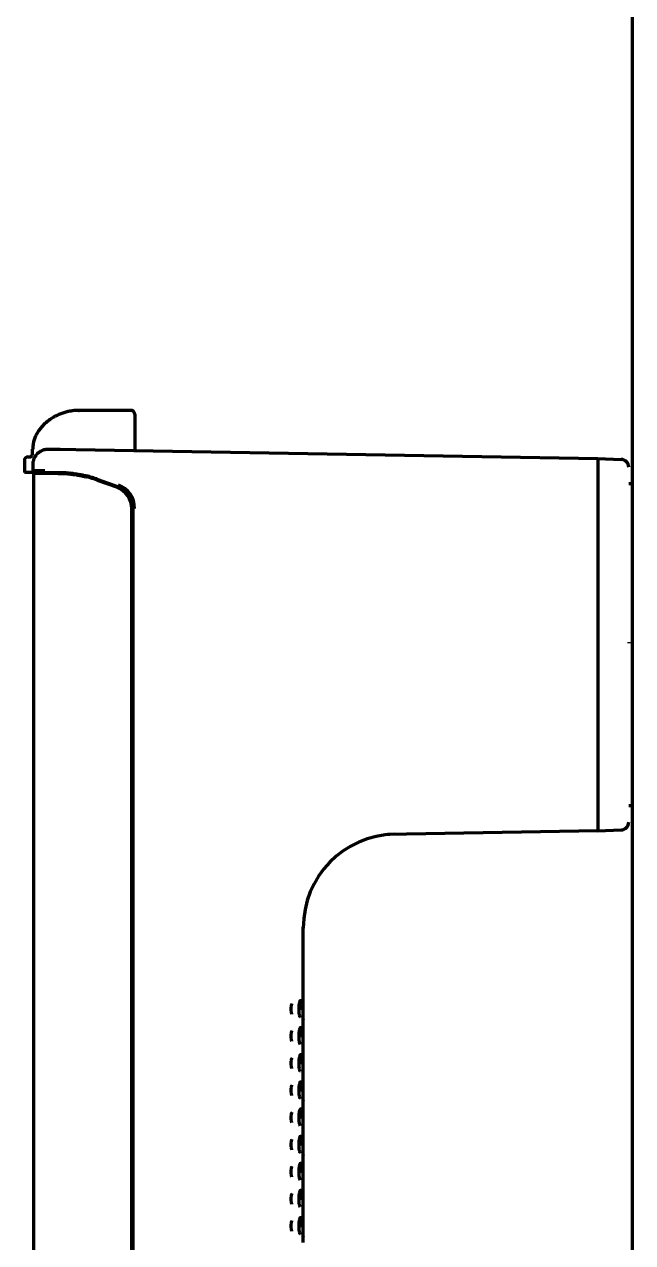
# Model space of a CAD drawing. Header units: inches. Extents: x 904 to 7172, y 213 to 5528.
# Drawn here: x 903.8 to 982.3, y 2811.6 to 2968.7 of the extents above; entities that cross this region are included whole.
import ezdxf

# ---------------------------------------------------------------- set-up
doc = ezdxf.new("R2010")
doc.units = ezdxf.units.IN

msp = doc.modelspace()

# ---------------------------------------------------------------- linework, layer by layer
at = {"linetype": 'Continuous', "lineweight": 70}
for p, q in [((982.26, 2052.72), (982.26, 3700.72)), ((910.76, 2918.95), (910.84, 2918.95)), ((916.53, 2918.95), (910.84, 2918.95)), ((917.51, 2918.95), (916.53, 2918.95)), ((918.01, 2918.45), (918.01, 2913.76)), ((904.76, 2913.95), (904.76, 2913.2)), ((906.92, 2913.96), (908.4, 2913.93)), ((908.4, 2913.93), (910.42, 2913.9)), ((910.42, 2913.9), (977.76, 2912.72)), ((903.76, 2912.45), (903.76, 2910.95)), ((904.27, 2912.95), (904.52, 2912.95)), ((977.76, 2912.72), (980.79, 2912.62)), ((903.76, 2910.95), (903.77, 2910.95)), ((904.27, 2910.95), (903.77, 2910.95)), ((904.53, 2910.95), (904.27, 2910.95)), ((904.78, 2910.95), (904.53, 2910.95)), ((904.78, 2910.95), (904.84, 2910.95)), ((905.13, 2910.95), (904.84, 2910.95)), ((904.88, 2911.2), (904.88, 2911.96)), ((904.88, 2911.2), (906.42, 2911.2)), ((906.54, 2910.82), (904.94, 2910.82)), ((904.94, 2910.82), (904.94, 2790.72)), ((905.13, 2910.95), (906.66, 2910.95)), ((908.11, 2910.82), (906.54, 2910.82)), ((906.66, 2910.95), (908.11, 2910.95)), ((908.11, 2910.82), (908.82, 2910.82)), ((915.69, 2909.02), (913.2, 2909.92)), ((913.24, 2910.04), (915.79, 2909.12)), ((915.77, 2909.02), (913.28, 2909.92)), ((982.26, 2909.46), (981.76, 2909.46)), ((917.63, 2731.68), (917.63, 2906.24)), ((917.71, 2731.68), (917.71, 2906.24)), ((917.76, 2906.3), (917.76, 2731.62)), ((977.76, 2889.06), (977.76, 2888.9)), ((981.76, 2889.06), (981.76, 2888.9)), ((981.76, 2867.98), (982.26, 2867.98)), ((977.76, 2864.72), (950.63, 2864.25)), ((977.76, 2864.72), (980.79, 2864.83)), ((939.76, 2843.09), (939.76, 2852.27)), ((939.76, 2843.05), (939.76, 2843.09)), ((939.76, 2843.04), (939.76, 2843.05)), ((939.76, 2839.59), (939.76, 2840.36)), ((939.76, 2839.55), (939.76, 2839.59)), ((939.76, 2839.54), (939.76, 2839.55)), ((939.76, 2836.09), (939.76, 2836.86)), ((939.76, 2836.05), (939.76, 2836.09)), ((939.76, 2836.04), (939.76, 2836.05)), ((939.76, 2832.59), (939.76, 2833.36)), ((939.76, 2832.55), (939.76, 2832.59)), ((939.76, 2832.54), (939.76, 2832.55)), ((939.76, 2829.09), (939.76, 2829.86)), ((939.76, 2829.05), (939.76, 2829.09)), ((939.76, 2829.04), (939.76, 2829.05)), ((939.76, 2825.59), (939.76, 2826.36)), ((939.76, 2825.55), (939.76, 2825.59)), ((939.76, 2825.54), (939.76, 2825.55)), ((939.76, 2822.09), (939.76, 2822.86)), ((939.76, 2822.05), (939.76, 2822.09)), ((939.76, 2822.04), (939.76, 2822.05)), ((939.76, 2818.59), (939.76, 2819.36)), ((939.76, 2818.54), (939.76, 2818.55)), ((939.76, 2815.09), (939.76, 2815.86)), ((939.76, 2815.05), (939.76, 2815.09)), ((939.76, 2815.04), (939.76, 2815.05)), ((939.76, 2811.59), (939.76, 2812.36))]:
    msp.add_line(p, q, dxfattribs=at)
for centre, radius, start, end in [((917.51, 2918.45), 0.5, 0, 90), ((904.26, 2912.45), 0.5, 90, 180), ((904.51, 2913.2), 0.25, 270, 0), ((980.76, 2911.62), 1, 0, 88), ((914.76, 2906.3), 3, 0, 70), ((914.74, 2906.3), 3.25, 0, 70), ((980.76, 2865.83), 1, 272, 0), ((951.76, 2852.27), 12, 91, 180.4798)]:
    msp.add_arc(centre, radius, start, end, dxfattribs=at)
for centre, major_axis, ratio, start_param, end_param in [((908.11, 2895.95), (-14.36, 4.34), 1, 4.656549, 4.761256), ((908.11, 2895.86), (0, 14.97), 0.996917, 5.935149, 6.033925), ((908.19, 2895.86), (0, 14.97), 0.996917, 5.935149, 6.033925), ((914.68, 2906.24), (0, 2.96), 0.996917, 4.712389, 5.935111), ((914.76, 2906.24), (0, 2.96), 0.996917, 4.712389, 5.935111)]:
    msp.add_ellipse(centre, major_axis=major_axis, ratio=ratio, start_param=start_param, end_param=end_param, dxfattribs=at)
for points, knots in [([(910.84, 2918.95), (910.83, 2918.95), (910.82, 2918.95), (910.8, 2918.95), (910.77, 2918.95), (910.69, 2918.94), (910.53, 2918.94), (910.3, 2918.93), (910.13, 2918.91), (909.99, 2918.89), (909.95, 2918.88), (909.86, 2918.87), (909.81, 2918.86), (909.59, 2918.83), (909.41, 2918.79), (909.07, 2918.71), (908.73, 2918.61), (908.39, 2918.48), (908.06, 2918.34), (907.9, 2918.26), (907.7, 2918.16), (907.66, 2918.14), (907.58, 2918.09), (907.47, 2918.03), (907.35, 2917.96), (907.12, 2917.81), (906.98, 2917.71), (906.8, 2917.57), (906.76, 2917.54), (906.69, 2917.49), (906.66, 2917.46), (906.55, 2917.37), (906.49, 2917.31), (906.29, 2917.13), (906.16, 2917), (905.92, 2916.74), (905.81, 2916.6), (905.68, 2916.41), (905.65, 2916.38), (905.6, 2916.3), (905.58, 2916.27), (905.5, 2916.15), (905.46, 2916.08), (905.32, 2915.84), (905.24, 2915.68), (905.1, 2915.36), (905.04, 2915.19), (904.97, 2914.93), (904.95, 2914.84), (904.92, 2914.71), (904.91, 2914.67), (904.89, 2914.58), (904.89, 2914.53), (904.86, 2914.31), (904.84, 2914.13), (904.84, 2913.95)], [0, 0, 0, 0, 0.003906, 0.003906, 0.007812, 0.015625, 0.03125, 0.0625, 0.09375, 0.09375, 0.109375, 0.109375, 0.125, 0.125, 0.1875, 0.1875, 0.25, 0.3125, 0.3125, 0.375, 0.375, 0.390625, 0.390625, 0.40625, 0.4375, 0.4375, 0.5, 0.5, 0.515625, 0.515625, 0.53125, 0.53125, 0.5625, 0.5625, 0.625, 0.625, 0.6875, 0.6875, 0.703125, 0.703125, 0.71875, 0.71875, 0.75, 0.75, 0.8125, 0.8125, 0.875, 0.875, 0.90625, 0.90625, 0.921875, 0.921875, 0.9375, 0.9375, 1, 1, 1, 1]), ([(904.88, 2911.96), (904.88, 2912.09), (904.89, 2912.22), (904.93, 2912.42), (904.95, 2912.48), (904.97, 2912.56), (904.98, 2912.58), (904.99, 2912.61), (904.99, 2912.62), (905.01, 2912.67), (905.02, 2912.7), (905.09, 2912.85), (905.15, 2912.97), (905.24, 2913.11), (905.26, 2913.13), (905.3, 2913.19), (905.32, 2913.21), (905.39, 2913.29), (905.43, 2913.34), (905.57, 2913.48), (905.68, 2913.56), (905.82, 2913.65), (905.84, 2913.67), (905.9, 2913.7), (905.93, 2913.72), (906.02, 2913.76), (906.14, 2913.82), (906.26, 2913.86), (906.36, 2913.89), (906.39, 2913.9), (906.45, 2913.91), (906.49, 2913.92), (906.65, 2913.95), (906.78, 2913.96), (906.92, 2913.96)], [0, 0, 0, 0, 0.125, 0.125, 0.1875, 0.1875, 0.203125, 0.203125, 0.21875, 0.21875, 0.25, 0.25, 0.375, 0.375, 0.40625, 0.40625, 0.4375, 0.4375, 0.5, 0.5, 0.625, 0.625, 0.65625, 0.65625, 0.6875, 0.6875, 0.75, 0.8125, 0.8125, 0.84375, 0.84375, 0.875, 0.875, 1, 1, 1, 1]), ([(905.13, 2910.95), (905.11, 2910.95), (905.1, 2910.95), (905.07, 2910.95), (905.07, 2910.95), (905.05, 2910.96), (905.04, 2910.96), (905.02, 2910.97), (905.01, 2910.98), (904.98, 2911), (904.97, 2911.01), (904.94, 2911.03), (904.93, 2911.04), (904.92, 2911.06), (904.91, 2911.07), (904.91, 2911.09), (904.9, 2911.1), (904.89, 2911.12), (904.89, 2911.13), (904.89, 2911.14), (904.88, 2911.16), (904.88, 2911.18), (904.88, 2911.2)], [0, 0, 0, 0, 0.125, 0.125, 0.1875, 0.1875, 0.25, 0.25, 0.375, 0.375, 0.5, 0.5, 0.625, 0.625, 0.6875, 0.6875, 0.75, 0.8125, 0.8125, 0.875, 0.875, 1, 1, 1, 1]), ([(908.11, 2910.95), (908.23, 2910.95), (908.36, 2910.95), (908.62, 2910.94), (908.75, 2910.93), (909.03, 2910.92), (909.17, 2910.91), (909.39, 2910.89), (909.47, 2910.89), (909.58, 2910.87), (909.62, 2910.87), (909.7, 2910.86), (909.74, 2910.86), (909.93, 2910.84), (910.09, 2910.82), (910.33, 2910.78), (910.41, 2910.77), (910.54, 2910.75), (910.58, 2910.74), (910.66, 2910.73), (910.7, 2910.72), (910.91, 2910.69), (911.24, 2910.62), (911.58, 2910.54), (911.74, 2910.5)], [0, 0, 0, 0, 0.125, 0.125, 0.25, 0.25, 0.375, 0.375, 0.4375, 0.4375, 0.46875, 0.46875, 0.5, 0.5, 0.625, 0.625, 0.6875, 0.6875, 0.71875, 0.71875, 0.75, 0.75, 0.875, 1, 1, 1, 1]), ([(908.11, 2910.82), (908.24, 2910.82), (908.37, 2910.82), (908.63, 2910.81), (908.77, 2910.81), (909.06, 2910.79), (909.2, 2910.78), (909.43, 2910.76), (909.51, 2910.76), (909.62, 2910.75), (909.66, 2910.74), (909.74, 2910.73), (909.78, 2910.73), (909.98, 2910.71), (910.14, 2910.68), (910.46, 2910.64), (910.62, 2910.61), (910.95, 2910.55), (911.12, 2910.52), (911.33, 2910.47), (911.37, 2910.46), (911.46, 2910.44), (911.5, 2910.43), (911.63, 2910.4), (911.71, 2910.38), (911.79, 2910.36)], [0, 0, 0, 0, 0.125, 0.125, 0.25, 0.25, 0.375, 0.375, 0.4375, 0.4375, 0.46875, 0.46875, 0.5, 0.5, 0.625, 0.625, 0.75, 0.75, 0.875, 0.875, 0.90625, 0.90625, 0.9375, 0.9375, 1, 1, 1, 1]), ([(908.82, 2910.82), (908.92, 2910.82), (909.03, 2910.82), (909.15, 2910.82), (909.15, 2910.82), (909.16, 2910.82)], [0, 0, 0, 0, 0.95568, 0.95568, 1, 1, 1, 1]), ([(977.76, 2888.9), (977.76, 2885.63), (977.76, 2879.21), (977.76, 2871.22), (977.76, 2865.95), (977.76, 2864.72), (977.76, 2864.72)], [0, 0, 0, 0, 0.250016, 0.500032, 0.750048, 1, 1, 1, 1]), ([(939.76, 2840.39), (939.76, 2840.39), (939.76, 2840.39), (939.76, 2840.43), (939.75, 2840.59), (939.73, 2840.92), (939.72, 2841.37), (939.72, 2841.89), (939.73, 2842.38), (939.74, 2842.76), (939.75, 2842.97), (939.76, 2843.03), (939.76, 2843.04), (939.76, 2843.04)], [0, 0, 0, 0, 0.010183, 0.070351, 0.180646, 0.300593, 0.425928, 0.557826, 0.693584, 0.815302, 0.931069, 0.992468, 1, 1, 1, 1]), ([(938.19, 2841.72), (938.19, 2841.75), (938.19, 2841.79), (938.19, 2841.85), (938.19, 2841.88), (938.2, 2841.97), (938.2, 2842.04), (938.22, 2842.12), (938.22, 2842.15), (938.23, 2842.21), (938.25, 2842.27), (938.26, 2842.32), (938.27, 2842.36), (938.27, 2842.37), (938.28, 2842.38)], [0, 0, 0, 0, 0.133672, 0.133672, 0.267344, 0.267344, 0.534688, 0.534688, 0.66836, 0.66836, 0.802032, 0.935704, 0.935704, 1, 1, 1, 1]), ([(938.27, 2841.07), (938.26, 2841.11), (938.26, 2841.14), (938.24, 2841.19), (938.24, 2841.21), (938.23, 2841.23), (938.23, 2841.25), (938.22, 2841.29), (938.22, 2841.32), (938.2, 2841.41), (938.2, 2841.47), (938.19, 2841.56), (938.19, 2841.59), (938.19, 2841.66), (938.19, 2841.69), (938.19, 2841.72)], [0, 0, 0, 0, 0.182784, 0.182784, 0.250885, 0.250885, 0.318987, 0.318987, 0.455189, 0.455189, 0.727595, 0.727595, 0.863797, 0.863797, 1, 1, 1, 1]), ([(939.22, 2841.57), (939.22, 2841.64), (939.21, 2841.86), (939.23, 2842.2), (939.28, 2842.51), (939.32, 2842.69), (939.34, 2842.75), (939.34, 2842.75), (939.33, 2842.73), (939.32, 2842.72)], [0, 0, 0, 0, 0.117752, 0.375388, 0.590198, 0.753569, 0.858601, 0.934883, 1, 1, 1, 1]), ([(939.34, 2840.69), (939.34, 2840.69), (939.34, 2840.69), (939.32, 2840.73), (939.3, 2840.84), (939.26, 2841.05), (939.23, 2841.31), (939.22, 2841.5), (939.22, 2841.57)], [0, 0, 0, 0, 0.016778, 0.130118, 0.295745, 0.532032, 0.825813, 1, 1, 1, 1]), ([(939.34, 2842.75), (939.34, 2842.75), (939.34, 2842.75), (939.35, 2842.78), (939.37, 2842.8), (939.39, 2842.83), (939.39, 2842.83), (939.4, 2842.84), (939.41, 2842.84), (939.42, 2842.84), (939.42, 2842.84), (939.43, 2842.84), (939.43, 2842.84), (939.44, 2842.83), (939.45, 2842.82), (939.46, 2842.8), (939.47, 2842.78), (939.47, 2842.78), (939.48, 2842.77), (939.48, 2842.76), (939.49, 2842.72), (939.5, 2842.69), (939.51, 2842.63), (939.51, 2842.62), (939.52, 2842.6), (939.52, 2842.59), (939.52, 2842.55), (939.53, 2842.53), (939.54, 2842.45), (939.54, 2842.39), (939.55, 2842.31), (939.55, 2842.3), (939.55, 2842.28), (939.55, 2842.27), (939.55, 2842.27)], [0, 0, 0, 0, 0.008591, 0.008591, 0.143881, 0.143881, 0.211527, 0.211527, 0.279172, 0.279172, 0.312995, 0.312995, 0.346817, 0.346817, 0.414463, 0.482108, 0.482108, 0.51593, 0.51593, 0.549753, 0.549753, 0.685044, 0.685044, 0.718866, 0.718866, 0.752689, 0.752689, 0.820334, 0.820334, 0.955625, 0.955625, 0.989447, 0.989447, 1, 1, 1, 1]), ([(939.64, 2841.6), (939.65, 2841.65), (939.65, 2841.89), (939.65, 2842.18), (939.63, 2842.37), (939.63, 2842.39)], [0, 0, 0, 0, 0.175328, 0.891133, 1, 1, 1, 1]), ([(938.19, 2838.22), (938.19, 2838.25), (938.19, 2838.29), (938.19, 2838.35), (938.19, 2838.38), (938.2, 2838.47), (938.2, 2838.54), (938.22, 2838.62), (938.22, 2838.65), (938.23, 2838.71), (938.25, 2838.77), (938.26, 2838.82), (938.27, 2838.86), (938.27, 2838.87), (938.28, 2838.88)], [0, 0, 0, 0, 0.133672, 0.133672, 0.267344, 0.267344, 0.534688, 0.534688, 0.66836, 0.66836, 0.802032, 0.935704, 0.935704, 1, 1, 1, 1]), ([(938.27, 2837.57), (938.26, 2837.61), (938.26, 2837.64), (938.24, 2837.69), (938.24, 2837.71), (938.23, 2837.73), (938.23, 2837.75), (938.22, 2837.79), (938.22, 2837.82), (938.2, 2837.91), (938.2, 2837.97), (938.19, 2838.06), (938.19, 2838.09), (938.19, 2838.16), (938.19, 2838.19), (938.19, 2838.22)], [0, 0, 0, 0, 0.182784, 0.182784, 0.250885, 0.250885, 0.318987, 0.318987, 0.455189, 0.455189, 0.727595, 0.727595, 0.863797, 0.863797, 1, 1, 1, 1]), ([(939.22, 2838.07), (939.22, 2838.14), (939.21, 2838.36), (939.23, 2838.7), (939.28, 2839.01), (939.32, 2839.19), (939.34, 2839.25), (939.34, 2839.25), (939.33, 2839.23), (939.32, 2839.22)], [0, 0, 0, 0, 0.117752, 0.375388, 0.590198, 0.753569, 0.858601, 0.934883, 1, 1, 1, 1]), ([(939.34, 2839.25), (939.34, 2839.25), (939.34, 2839.25), (939.35, 2839.28), (939.37, 2839.3), (939.39, 2839.33), (939.39, 2839.33), (939.4, 2839.34), (939.41, 2839.34), (939.42, 2839.34), (939.42, 2839.34), (939.43, 2839.34), (939.43, 2839.34), (939.44, 2839.33), (939.45, 2839.32), (939.46, 2839.3), (939.47, 2839.28), (939.47, 2839.28), (939.48, 2839.27), (939.48, 2839.26), (939.49, 2839.22), (939.5, 2839.19), (939.51, 2839.13), (939.51, 2839.12), (939.52, 2839.1), (939.52, 2839.09), (939.52, 2839.05), (939.53, 2839.03), (939.54, 2838.95), (939.54, 2838.89), (939.55, 2838.81), (939.55, 2838.8), (939.55, 2838.78), (939.55, 2838.77), (939.55, 2838.77)], [0, 0, 0, 0, 0.008591, 0.008591, 0.143881, 0.143881, 0.211527, 0.211527, 0.279172, 0.279172, 0.312995, 0.312995, 0.346817, 0.346817, 0.414463, 0.482108, 0.482108, 0.51593, 0.51593, 0.549753, 0.549753, 0.685044, 0.685044, 0.718866, 0.718866, 0.752689, 0.752689, 0.820334, 0.820334, 0.955625, 0.955625, 0.989447, 0.989447, 1, 1, 1, 1]), ([(939.64, 2838.1), (939.65, 2838.15), (939.65, 2838.39), (939.65, 2838.68), (939.63, 2838.87), (939.63, 2838.89)], [0, 0, 0, 0, 0.175328, 0.891133, 1, 1, 1, 1]), ([(939.76, 2836.89), (939.76, 2836.89), (939.76, 2836.89), (939.76, 2836.93), (939.75, 2837.09), (939.73, 2837.42), (939.72, 2837.87), (939.72, 2838.39), (939.73, 2838.88), (939.74, 2839.26), (939.75, 2839.47), (939.76, 2839.53), (939.76, 2839.54), (939.76, 2839.54)], [0, 0, 0, 0, 0.010183, 0.070351, 0.180646, 0.300593, 0.425928, 0.557826, 0.693584, 0.815302, 0.931069, 0.992468, 1, 1, 1, 1]), ([(939.34, 2837.19), (939.34, 2837.19), (939.34, 2837.19), (939.32, 2837.23), (939.3, 2837.34), (939.26, 2837.55), (939.23, 2837.81), (939.22, 2838), (939.22, 2838.07)], [0, 0, 0, 0, 0.016778, 0.130118, 0.295745, 0.532032, 0.825813, 1, 1, 1, 1]), ([(938.19, 2834.72), (938.19, 2834.75), (938.19, 2834.79), (938.19, 2834.85), (938.19, 2834.88), (938.2, 2834.97), (938.2, 2835.04), (938.22, 2835.12), (938.22, 2835.15), (938.23, 2835.21), (938.25, 2835.27), (938.26, 2835.32), (938.27, 2835.36), (938.27, 2835.37), (938.28, 2835.38)], [0, 0, 0, 0, 0.133672, 0.133672, 0.267344, 0.267344, 0.534688, 0.534688, 0.66836, 0.66836, 0.802032, 0.935704, 0.935704, 1, 1, 1, 1]), ([(939.22, 2834.57), (939.22, 2834.64), (939.21, 2834.86), (939.23, 2835.2), (939.28, 2835.51), (939.32, 2835.69), (939.34, 2835.75), (939.34, 2835.75), (939.34, 2835.75)], [0, 0, 0, 0, 0.131178, 0.418189, 0.657493, 0.839491, 0.956498, 1, 1, 1, 1]), ([(939.34, 2835.75), (939.34, 2835.75), (939.34, 2835.75), (939.35, 2835.78), (939.37, 2835.8), (939.39, 2835.83), (939.39, 2835.83), (939.4, 2835.84), (939.41, 2835.84), (939.42, 2835.84), (939.42, 2835.84), (939.43, 2835.84), (939.43, 2835.84), (939.44, 2835.83), (939.45, 2835.82), (939.46, 2835.8), (939.47, 2835.78), (939.47, 2835.78), (939.48, 2835.77), (939.48, 2835.76), (939.49, 2835.72), (939.5, 2835.69), (939.51, 2835.63), (939.51, 2835.62), (939.52, 2835.6), (939.52, 2835.59), (939.52, 2835.55), (939.53, 2835.53), (939.54, 2835.45), (939.54, 2835.39), (939.55, 2835.31), (939.55, 2835.3), (939.55, 2835.28), (939.55, 2835.27), (939.55, 2835.27)], [0, 0, 0, 0, 0.008591, 0.008591, 0.143881, 0.143881, 0.211527, 0.211527, 0.279172, 0.279172, 0.312995, 0.312995, 0.346817, 0.346817, 0.414463, 0.482108, 0.482108, 0.51593, 0.51593, 0.549753, 0.549753, 0.685044, 0.685044, 0.718866, 0.718866, 0.752689, 0.752689, 0.820334, 0.820334, 0.955625, 0.955625, 0.989447, 0.989447, 1, 1, 1, 1]), ([(939.64, 2834.6), (939.65, 2834.65), (939.65, 2834.89), (939.65, 2835.18), (939.63, 2835.37), (939.63, 2835.39)], [0, 0, 0, 0, 0.175328, 0.891133, 1, 1, 1, 1]), ([(939.76, 2833.39), (939.76, 2833.39), (939.76, 2833.39), (939.76, 2833.43), (939.75, 2833.59), (939.73, 2833.92), (939.72, 2834.37), (939.72, 2834.89), (939.73, 2835.38), (939.74, 2835.76), (939.75, 2835.97), (939.76, 2836.03), (939.76, 2836.04), (939.76, 2836.04)], [0, 0, 0, 0, 0.010183, 0.070351, 0.180646, 0.300593, 0.425928, 0.557827, 0.693585, 0.815302, 0.931069, 0.992468, 1, 1, 1, 1]), ([(938.27, 2834.07), (938.26, 2834.11), (938.26, 2834.14), (938.24, 2834.19), (938.24, 2834.21), (938.23, 2834.23), (938.23, 2834.25), (938.22, 2834.29), (938.22, 2834.32), (938.2, 2834.41), (938.2, 2834.47), (938.19, 2834.56), (938.19, 2834.59), (938.19, 2834.66), (938.19, 2834.69), (938.19, 2834.72)], [0, 0, 0, 0, 0.182784, 0.182784, 0.250885, 0.250885, 0.318987, 0.318987, 0.455189, 0.455189, 0.727595, 0.727595, 0.863797, 0.863797, 1, 1, 1, 1]), ([(939.34, 2833.69), (939.34, 2833.69), (939.34, 2833.69), (939.32, 2833.73), (939.3, 2833.84), (939.26, 2834.05), (939.23, 2834.31), (939.22, 2834.5), (939.22, 2834.57)], [0, 0, 0, 0, 0.016778, 0.130118, 0.295745, 0.532032, 0.825813, 1, 1, 1, 1]), ([(939.22, 2831.07), (939.22, 2831.14), (939.21, 2831.36), (939.23, 2831.7), (939.28, 2832.01), (939.32, 2832.19), (939.34, 2832.25), (939.34, 2832.25), (939.33, 2832.23), (939.32, 2832.22)], [0, 0, 0, 0, 0.117752, 0.375388, 0.590198, 0.753569, 0.858601, 0.934883, 1, 1, 1, 1]), ([(939.34, 2832.25), (939.34, 2832.25), (939.34, 2832.25), (939.35, 2832.28), (939.37, 2832.3), (939.39, 2832.33), (939.39, 2832.33), (939.4, 2832.34), (939.41, 2832.34), (939.42, 2832.34), (939.42, 2832.34), (939.43, 2832.34), (939.43, 2832.34), (939.44, 2832.33), (939.45, 2832.32), (939.46, 2832.3), (939.47, 2832.28), (939.47, 2832.28), (939.48, 2832.27), (939.48, 2832.26), (939.49, 2832.22), (939.5, 2832.19), (939.51, 2832.13), (939.51, 2832.12), (939.52, 2832.1), (939.52, 2832.09), (939.52, 2832.05), (939.53, 2832.03), (939.54, 2831.95), (939.54, 2831.89), (939.55, 2831.81), (939.55, 2831.8), (939.55, 2831.78), (939.55, 2831.77), (939.55, 2831.77)], [0, 0, 0, 0, 0.008591, 0.008591, 0.143881, 0.143881, 0.211527, 0.211527, 0.279172, 0.279172, 0.312995, 0.312995, 0.346817, 0.346817, 0.414463, 0.482108, 0.482108, 0.51593, 0.51593, 0.549753, 0.549753, 0.685044, 0.685044, 0.718866, 0.718866, 0.752689, 0.752689, 0.820334, 0.820334, 0.955625, 0.955625, 0.989447, 0.989447, 1, 1, 1, 1]), ([(939.76, 2829.89), (939.76, 2829.89), (939.76, 2829.89), (939.76, 2829.93), (939.75, 2830.09), (939.73, 2830.42), (939.72, 2830.87), (939.72, 2831.39), (939.73, 2831.88), (939.74, 2832.26), (939.75, 2832.47), (939.76, 2832.53), (939.76, 2832.54), (939.76, 2832.54)], [0, 0, 0, 0, 0.010183, 0.070351, 0.180646, 0.300593, 0.425928, 0.557827, 0.693585, 0.815302, 0.931069, 0.992468, 1, 1, 1, 1]), ([(938.19, 2831.22), (938.19, 2831.25), (938.19, 2831.29), (938.19, 2831.35), (938.19, 2831.38), (938.2, 2831.47), (938.2, 2831.54), (938.22, 2831.62), (938.22, 2831.65), (938.23, 2831.71), (938.25, 2831.77), (938.26, 2831.82), (938.27, 2831.86), (938.27, 2831.87), (938.28, 2831.88)], [0, 0, 0, 0, 0.133672, 0.133672, 0.267344, 0.267344, 0.534688, 0.534688, 0.66836, 0.66836, 0.802032, 0.935704, 0.935704, 1, 1, 1, 1]), ([(938.27, 2830.57), (938.26, 2830.61), (938.26, 2830.64), (938.24, 2830.69), (938.24, 2830.71), (938.23, 2830.73), (938.23, 2830.75), (938.22, 2830.79), (938.22, 2830.82), (938.2, 2830.91), (938.2, 2830.97), (938.19, 2831.06), (938.19, 2831.09), (938.19, 2831.16), (938.19, 2831.19), (938.19, 2831.22)], [0, 0, 0, 0, 0.182784, 0.182784, 0.250885, 0.250885, 0.318987, 0.318987, 0.455189, 0.455189, 0.727595, 0.727595, 0.863797, 0.863797, 1, 1, 1, 1]), ([(939.34, 2830.19), (939.34, 2830.19), (939.34, 2830.19), (939.32, 2830.23), (939.3, 2830.34), (939.26, 2830.55), (939.23, 2830.81), (939.22, 2831), (939.22, 2831.07)], [0, 0, 0, 0, 0.016778, 0.130118, 0.295745, 0.532032, 0.825813, 1, 1, 1, 1]), ([(939.64, 2831.1), (939.65, 2831.15), (939.65, 2831.39), (939.65, 2831.68), (939.63, 2831.87), (939.63, 2831.89)], [0, 0, 0, 0, 0.175328, 0.891133, 1, 1, 1, 1]), ([(939.34, 2828.75), (939.34, 2828.75), (939.34, 2828.75), (939.35, 2828.78), (939.37, 2828.8), (939.39, 2828.83), (939.39, 2828.83), (939.4, 2828.84), (939.41, 2828.84), (939.42, 2828.84), (939.42, 2828.84), (939.43, 2828.84), (939.43, 2828.84), (939.44, 2828.83), (939.45, 2828.82), (939.46, 2828.8), (939.47, 2828.78), (939.47, 2828.78), (939.48, 2828.77), (939.48, 2828.76), (939.49, 2828.72), (939.5, 2828.69), (939.51, 2828.63), (939.51, 2828.62), (939.52, 2828.6), (939.52, 2828.59), (939.52, 2828.55), (939.53, 2828.53), (939.54, 2828.45), (939.54, 2828.39), (939.55, 2828.31), (939.55, 2828.3), (939.55, 2828.28), (939.55, 2828.27), (939.55, 2828.27)], [0, 0, 0, 0, 0.008591, 0.008591, 0.143881, 0.143881, 0.211527, 0.211527, 0.279172, 0.279172, 0.312995, 0.312995, 0.346817, 0.346817, 0.414463, 0.482108, 0.482108, 0.51593, 0.51593, 0.549753, 0.549753, 0.685044, 0.685044, 0.718866, 0.718866, 0.752689, 0.752689, 0.820334, 0.820334, 0.955625, 0.955625, 0.989447, 0.989447, 1, 1, 1, 1]), ([(939.76, 2826.39), (939.76, 2826.39), (939.76, 2826.39), (939.76, 2826.43), (939.75, 2826.59), (939.73, 2826.92), (939.72, 2827.37), (939.72, 2827.89), (939.73, 2828.38), (939.74, 2828.76), (939.75, 2828.97), (939.76, 2829.03), (939.76, 2829.04), (939.76, 2829.04)], [0, 0, 0, 0, 0.010183, 0.070351, 0.180646, 0.300593, 0.425928, 0.557827, 0.693585, 0.815302, 0.931069, 0.992468, 1, 1, 1, 1]), ([(938.19, 2827.72), (938.19, 2827.75), (938.19, 2827.79), (938.19, 2827.85), (938.19, 2827.88), (938.2, 2827.97), (938.2, 2828.04), (938.22, 2828.12), (938.22, 2828.15), (938.23, 2828.21), (938.25, 2828.27), (938.26, 2828.32), (938.27, 2828.36), (938.27, 2828.37), (938.28, 2828.38)], [0, 0, 0, 0, 0.133672, 0.133672, 0.267344, 0.267344, 0.534688, 0.534688, 0.66836, 0.66836, 0.802032, 0.935704, 0.935704, 1, 1, 1, 1]), ([(938.27, 2827.07), (938.26, 2827.11), (938.26, 2827.14), (938.24, 2827.19), (938.24, 2827.21), (938.23, 2827.23), (938.23, 2827.25), (938.22, 2827.29), (938.22, 2827.32), (938.2, 2827.41), (938.2, 2827.47), (938.19, 2827.56), (938.19, 2827.59), (938.19, 2827.66), (938.19, 2827.69), (938.19, 2827.72)], [0, 0, 0, 0, 0.182784, 0.182784, 0.250885, 0.250885, 0.318987, 0.318987, 0.455189, 0.455189, 0.727595, 0.727595, 0.863797, 0.863797, 1, 1, 1, 1]), ([(939.22, 2827.57), (939.22, 2827.64), (939.21, 2827.86), (939.23, 2828.2), (939.28, 2828.51), (939.32, 2828.69), (939.34, 2828.75), (939.34, 2828.75), (939.34, 2828.75)], [0, 0, 0, 0, 0.131178, 0.418189, 0.657493, 0.839491, 0.956498, 1, 1, 1, 1]), ([(939.34, 2826.69), (939.34, 2826.69), (939.34, 2826.69), (939.32, 2826.73), (939.3, 2826.84), (939.26, 2827.05), (939.23, 2827.31), (939.22, 2827.5), (939.22, 2827.57)], [0, 0, 0, 0, 0.016778, 0.130118, 0.295745, 0.532032, 0.825813, 1, 1, 1, 1]), ([(939.64, 2827.6), (939.65, 2827.65), (939.65, 2827.89), (939.65, 2828.18), (939.63, 2828.37), (939.63, 2828.39)], [0, 0, 0, 0, 0.175328, 0.891133, 1, 1, 1, 1]), ([(938.19, 2824.22), (938.19, 2824.25), (938.19, 2824.29), (938.19, 2824.35), (938.19, 2824.38), (938.2, 2824.47), (938.2, 2824.54), (938.22, 2824.62), (938.22, 2824.65), (938.23, 2824.71), (938.25, 2824.77), (938.26, 2824.82), (938.27, 2824.86), (938.27, 2824.87), (938.28, 2824.88)], [0, 0, 0, 0, 0.133672, 0.133672, 0.267344, 0.267344, 0.534688, 0.534688, 0.66836, 0.66836, 0.802032, 0.935704, 0.935704, 1, 1, 1, 1]), ([(938.27, 2823.57), (938.26, 2823.61), (938.26, 2823.64), (938.24, 2823.69), (938.24, 2823.71), (938.23, 2823.73), (938.23, 2823.75), (938.22, 2823.79), (938.22, 2823.82), (938.2, 2823.91), (938.2, 2823.97), (938.19, 2824.06), (938.19, 2824.09), (938.19, 2824.16), (938.19, 2824.19), (938.19, 2824.22)], [0, 0, 0, 0, 0.182784, 0.182784, 0.250885, 0.250885, 0.318987, 0.318987, 0.455189, 0.455189, 0.727595, 0.727595, 0.863797, 0.863797, 1, 1, 1, 1]), ([(939.22, 2824.07), (939.22, 2824.14), (939.21, 2824.36), (939.23, 2824.7), (939.28, 2825.01), (939.32, 2825.19), (939.34, 2825.25), (939.34, 2825.25), (939.34, 2825.25)], [0, 0, 0, 0, 0.131178, 0.418189, 0.657493, 0.839491, 0.956498, 1, 1, 1, 1]), ([(939.34, 2823.19), (939.34, 2823.19), (939.34, 2823.19), (939.32, 2823.23), (939.3, 2823.34), (939.26, 2823.55), (939.23, 2823.81), (939.22, 2824), (939.22, 2824.07)], [0, 0, 0, 0, 0.016778, 0.130118, 0.295745, 0.532032, 0.825813, 1, 1, 1, 1]), ([(939.34, 2825.25), (939.34, 2825.25), (939.34, 2825.25), (939.35, 2825.28), (939.37, 2825.3), (939.39, 2825.33), (939.39, 2825.33), (939.4, 2825.34), (939.41, 2825.34), (939.42, 2825.34), (939.42, 2825.34), (939.43, 2825.34), (939.43, 2825.34), (939.44, 2825.33), (939.45, 2825.32), (939.46, 2825.3), (939.47, 2825.28), (939.47, 2825.28), (939.48, 2825.27), (939.48, 2825.26), (939.49, 2825.22), (939.5, 2825.19), (939.51, 2825.13), (939.51, 2825.12), (939.52, 2825.1), (939.52, 2825.09), (939.52, 2825.05), (939.53, 2825.03), (939.54, 2824.95), (939.54, 2824.89), (939.55, 2824.81), (939.55, 2824.8), (939.55, 2824.78), (939.55, 2824.77), (939.55, 2824.77)], [0, 0, 0, 0, 0.008591, 0.008591, 0.143881, 0.143881, 0.211527, 0.211527, 0.279172, 0.279172, 0.312995, 0.312995, 0.346817, 0.346817, 0.414463, 0.482108, 0.482108, 0.51593, 0.51593, 0.549753, 0.549753, 0.685044, 0.685044, 0.718866, 0.718866, 0.752689, 0.752689, 0.820334, 0.820334, 0.955625, 0.955625, 0.989447, 0.989447, 1, 1, 1, 1]), ([(939.64, 2824.1), (939.65, 2824.15), (939.65, 2824.39), (939.65, 2824.68), (939.63, 2824.87), (939.63, 2824.89)], [0, 0, 0, 0, 0.175328, 0.891133, 1, 1, 1, 1]), ([(939.76, 2822.89), (939.76, 2822.89), (939.76, 2822.89), (939.76, 2822.93), (939.75, 2823.09), (939.73, 2823.42), (939.72, 2823.87), (939.72, 2824.39), (939.73, 2824.88), (939.74, 2825.26), (939.75, 2825.47), (939.76, 2825.53), (939.76, 2825.54), (939.76, 2825.54)], [0, 0, 0, 0, 0.010183, 0.070351, 0.180646, 0.300593, 0.425928, 0.557827, 0.693585, 0.815302, 0.931069, 0.992468, 1, 1, 1, 1]), ([(938.19, 2820.72), (938.19, 2820.75), (938.19, 2820.79), (938.19, 2820.85), (938.19, 2820.88), (938.2, 2820.97), (938.2, 2821.04), (938.22, 2821.12), (938.22, 2821.15), (938.23, 2821.21), (938.25, 2821.27), (938.26, 2821.32), (938.27, 2821.36), (938.27, 2821.37), (938.28, 2821.38)], [0, 0, 0, 0, 0.133672, 0.133672, 0.267344, 0.267344, 0.534688, 0.534688, 0.66836, 0.66836, 0.802032, 0.935704, 0.935704, 1, 1, 1, 1]), ([(939.22, 2820.57), (939.22, 2820.64), (939.21, 2820.86), (939.23, 2821.2), (939.28, 2821.51), (939.32, 2821.69), (939.34, 2821.75), (939.34, 2821.75), (939.34, 2821.75)], [0, 0, 0, 0, 0.131178, 0.418189, 0.657493, 0.839491, 0.956498, 1, 1, 1, 1]), ([(939.34, 2821.75), (939.34, 2821.75), (939.34, 2821.75), (939.35, 2821.78), (939.37, 2821.8), (939.39, 2821.83), (939.39, 2821.83), (939.4, 2821.84), (939.41, 2821.84), (939.42, 2821.84), (939.42, 2821.84), (939.43, 2821.84), (939.43, 2821.84), (939.44, 2821.83), (939.45, 2821.82), (939.46, 2821.8), (939.47, 2821.78), (939.47, 2821.78), (939.48, 2821.77), (939.48, 2821.76), (939.49, 2821.72), (939.5, 2821.69), (939.51, 2821.63), (939.51, 2821.62), (939.52, 2821.6), (939.52, 2821.59), (939.52, 2821.55), (939.53, 2821.53), (939.54, 2821.45), (939.54, 2821.39), (939.55, 2821.31), (939.55, 2821.3), (939.55, 2821.28), (939.55, 2821.27), (939.55, 2821.27)], [0, 0, 0, 0, 0.008591, 0.008591, 0.143881, 0.143881, 0.211527, 0.211527, 0.279172, 0.279172, 0.312995, 0.312995, 0.346817, 0.346817, 0.414463, 0.482108, 0.482108, 0.51593, 0.51593, 0.549753, 0.549753, 0.685044, 0.685044, 0.718866, 0.718866, 0.752689, 0.752689, 0.820334, 0.820334, 0.955625, 0.955625, 0.989447, 0.989447, 1, 1, 1, 1]), ([(939.64, 2820.6), (939.65, 2820.65), (939.65, 2820.89), (939.65, 2821.18), (939.63, 2821.37), (939.63, 2821.39)], [0, 0, 0, 0, 0.175328, 0.891133, 1, 1, 1, 1]), ([(939.76, 2819.39), (939.76, 2819.39), (939.76, 2819.39), (939.76, 2819.43), (939.75, 2819.59), (939.73, 2819.92), (939.72, 2820.37), (939.72, 2820.89), (939.73, 2821.38), (939.74, 2821.76), (939.75, 2821.97), (939.76, 2822.03), (939.76, 2822.04), (939.76, 2822.04)], [0, 0, 0, 0, 0.010183, 0.070351, 0.180646, 0.300593, 0.425928, 0.557827, 0.693585, 0.815302, 0.931069, 0.992468, 1, 1, 1, 1]), ([(938.27, 2820.07), (938.26, 2820.11), (938.26, 2820.14), (938.24, 2820.19), (938.24, 2820.21), (938.23, 2820.23), (938.23, 2820.25), (938.22, 2820.29), (938.22, 2820.32), (938.2, 2820.41), (938.2, 2820.47), (938.19, 2820.56), (938.19, 2820.59), (938.19, 2820.66), (938.19, 2820.69), (938.19, 2820.72)], [0, 0, 0, 0, 0.182784, 0.182784, 0.250885, 0.250885, 0.318987, 0.318987, 0.455189, 0.455189, 0.727595, 0.727595, 0.863797, 0.863797, 1, 1, 1, 1]), ([(939.34, 2819.69), (939.34, 2819.69), (939.34, 2819.69), (939.32, 2819.73), (939.3, 2819.84), (939.26, 2820.05), (939.23, 2820.31), (939.22, 2820.5), (939.22, 2820.57)], [0, 0, 0, 0, 0.016778, 0.130118, 0.295745, 0.532032, 0.825813, 1, 1, 1, 1]), ([(938.19, 2817.22), (938.19, 2817.25), (938.19, 2817.29), (938.19, 2817.35), (938.19, 2817.38), (938.2, 2817.47), (938.2, 2817.54), (938.22, 2817.62), (938.22, 2817.65), (938.23, 2817.71), (938.25, 2817.77), (938.26, 2817.82), (938.27, 2817.86), (938.27, 2817.87), (938.28, 2817.88)], [0, 0, 0, 0, 0.133672, 0.133672, 0.267344, 0.267344, 0.534688, 0.534688, 0.66836, 0.66836, 0.802032, 0.935704, 0.935704, 1, 1, 1, 1]), ([(939.22, 2817.07), (939.22, 2817.14), (939.21, 2817.36), (939.23, 2817.7), (939.28, 2818.01), (939.32, 2818.19), (939.34, 2818.25), (939.34, 2818.25), (939.34, 2818.25)], [0, 0, 0, 0, 0.131178, 0.418189, 0.657493, 0.839491, 0.956498, 1, 1, 1, 1]), ([(939.34, 2818.25), (939.34, 2818.25), (939.34, 2818.25), (939.35, 2818.28), (939.37, 2818.3), (939.39, 2818.33), (939.39, 2818.33), (939.4, 2818.34), (939.41, 2818.34), (939.42, 2818.34), (939.42, 2818.34), (939.43, 2818.34), (939.43, 2818.34), (939.44, 2818.33), (939.45, 2818.32), (939.46, 2818.3), (939.47, 2818.28), (939.47, 2818.28), (939.48, 2818.27), (939.48, 2818.26), (939.49, 2818.22), (939.5, 2818.19), (939.51, 2818.13), (939.51, 2818.12), (939.52, 2818.1), (939.52, 2818.09), (939.52, 2818.05), (939.53, 2818.03), (939.54, 2817.95), (939.54, 2817.89), (939.55, 2817.81), (939.55, 2817.8), (939.55, 2817.78), (939.55, 2817.77), (939.55, 2817.77)], [0, 0, 0, 0, 0.008591, 0.008591, 0.143881, 0.143881, 0.211527, 0.211527, 0.279172, 0.279172, 0.312995, 0.312995, 0.346817, 0.346817, 0.414463, 0.482108, 0.482108, 0.51593, 0.51593, 0.549753, 0.549753, 0.685044, 0.685044, 0.718866, 0.718866, 0.752689, 0.752689, 0.820334, 0.820334, 0.955625, 0.955625, 0.989447, 0.989447, 1, 1, 1, 1]), ([(939.64, 2817.1), (939.65, 2817.15), (939.65, 2817.39), (939.65, 2817.68), (939.63, 2817.87), (939.63, 2817.89)], [0, 0, 0, 0, 0.175328, 0.891133, 1, 1, 1, 1]), ([(939.76, 2815.89), (939.76, 2815.89), (939.76, 2815.89), (939.76, 2815.93), (939.75, 2816.09), (939.73, 2816.42), (939.72, 2816.87), (939.72, 2817.39), (939.73, 2817.88), (939.74, 2818.26), (939.75, 2818.47), (939.76, 2818.53), (939.76, 2818.54), (939.76, 2818.54)], [0, 0, 0, 0, 0.010183, 0.070351, 0.180646, 0.300593, 0.425928, 0.557826, 0.693585, 0.815302, 0.931069, 0.992468, 1, 1, 1, 1]), ([(938.27, 2816.57), (938.26, 2816.61), (938.26, 2816.64), (938.24, 2816.69), (938.24, 2816.71), (938.23, 2816.73), (938.23, 2816.75), (938.22, 2816.79), (938.22, 2816.82), (938.2, 2816.91), (938.2, 2816.97), (938.19, 2817.06), (938.19, 2817.09), (938.19, 2817.16), (938.19, 2817.19), (938.19, 2817.22)], [0, 0, 0, 0, 0.182784, 0.182784, 0.250885, 0.250885, 0.318987, 0.318987, 0.455189, 0.455189, 0.727595, 0.727595, 0.863797, 0.863797, 1, 1, 1, 1]), ([(939.34, 2816.19), (939.34, 2816.19), (939.34, 2816.19), (939.32, 2816.23), (939.3, 2816.34), (939.26, 2816.55), (939.23, 2816.81), (939.22, 2817), (939.22, 2817.07)], [0, 0, 0, 0, 0.016778, 0.130118, 0.295745, 0.532032, 0.825813, 1, 1, 1, 1]), ([(939.22, 2813.57), (939.22, 2813.64), (939.21, 2813.86), (939.23, 2814.2), (939.28, 2814.51), (939.32, 2814.69), (939.34, 2814.75), (939.34, 2814.75), (939.34, 2814.75)], [0, 0, 0, 0, 0.131178, 0.418189, 0.657493, 0.839491, 0.956498, 1, 1, 1, 1]), ([(939.34, 2814.75), (939.34, 2814.75), (939.34, 2814.75), (939.35, 2814.78), (939.37, 2814.8), (939.39, 2814.83), (939.39, 2814.83), (939.4, 2814.84), (939.41, 2814.84), (939.42, 2814.84), (939.42, 2814.84), (939.43, 2814.84), (939.43, 2814.84), (939.44, 2814.83), (939.45, 2814.82), (939.46, 2814.8), (939.47, 2814.78), (939.47, 2814.78), (939.48, 2814.77), (939.48, 2814.76), (939.49, 2814.72), (939.5, 2814.69), (939.51, 2814.63), (939.51, 2814.62), (939.52, 2814.6), (939.52, 2814.59), (939.52, 2814.55), (939.53, 2814.53), (939.54, 2814.45), (939.54, 2814.39), (939.55, 2814.31), (939.55, 2814.3), (939.55, 2814.28), (939.55, 2814.27), (939.55, 2814.27)], [0, 0, 0, 0, 0.008591, 0.008591, 0.143881, 0.143881, 0.211527, 0.211527, 0.279172, 0.279172, 0.312995, 0.312995, 0.346817, 0.346817, 0.414463, 0.482108, 0.482108, 0.51593, 0.51593, 0.549753, 0.549753, 0.685044, 0.685044, 0.718866, 0.718866, 0.752689, 0.752689, 0.820334, 0.820334, 0.955625, 0.955625, 0.989447, 0.989447, 1, 1, 1, 1]), ([(939.76, 2812.39), (939.76, 2812.39), (939.76, 2812.39), (939.76, 2812.43), (939.75, 2812.59), (939.73, 2812.92), (939.72, 2813.37), (939.72, 2813.89), (939.73, 2814.38), (939.74, 2814.76), (939.75, 2814.97), (939.76, 2815.03), (939.76, 2815.04), (939.76, 2815.04)], [0, 0, 0, 0, 0.010183, 0.070351, 0.180646, 0.300593, 0.425928, 0.557826, 0.693584, 0.815302, 0.931069, 0.992467, 1, 1, 1, 1]), ([(938.19, 2813.72), (938.19, 2813.75), (938.19, 2813.79), (938.19, 2813.85), (938.19, 2813.88), (938.2, 2813.97), (938.2, 2814.04), (938.22, 2814.12), (938.22, 2814.15), (938.23, 2814.21), (938.25, 2814.27), (938.26, 2814.32), (938.27, 2814.36), (938.27, 2814.37), (938.28, 2814.38)], [0, 0, 0, 0, 0.133672, 0.133672, 0.267344, 0.267344, 0.534688, 0.534688, 0.66836, 0.66836, 0.802032, 0.935704, 0.935704, 1, 1, 1, 1]), ([(938.27, 2813.07), (938.26, 2813.11), (938.26, 2813.14), (938.24, 2813.19), (938.24, 2813.21), (938.23, 2813.23), (938.23, 2813.25), (938.22, 2813.29), (938.22, 2813.32), (938.2, 2813.41), (938.2, 2813.47), (938.19, 2813.56), (938.19, 2813.59), (938.19, 2813.66), (938.19, 2813.69), (938.19, 2813.72)], [0, 0, 0, 0, 0.182784, 0.182784, 0.250885, 0.250885, 0.318987, 0.318987, 0.455189, 0.455189, 0.727595, 0.727595, 0.863797, 0.863797, 1, 1, 1, 1]), ([(939.34, 2812.69), (939.34, 2812.69), (939.34, 2812.69), (939.32, 2812.73), (939.3, 2812.84), (939.26, 2813.05), (939.23, 2813.31), (939.22, 2813.5), (939.22, 2813.57)], [0, 0, 0, 0, 0.016778, 0.130118, 0.295745, 0.532032, 0.825813, 1, 1, 1, 1]), ([(939.64, 2813.6), (939.65, 2813.65), (939.65, 2813.89), (939.65, 2814.18), (939.63, 2814.37), (939.63, 2814.39)], [0, 0, 0, 0, 0.175328, 0.891133, 1, 1, 1, 1])]:
    msp.add_open_spline(points, degree=3, knots=knots, dxfattribs=at)
for points, degree in [([(977.76, 2912.72), (977.76, 2912.72), (977.76, 2911.52), (977.76, 2906.34), (977.76, 2898.51), (977.76, 2892.24), (977.76, 2889.06)], 3), ([(939.63, 2842.39), (939.62, 2842.53), (939.61, 2842.66), (939.59, 2842.78)], 3), ([(939.72, 2841.9), (939.72, 2841.98), (939.72, 2842.04), (939.72, 2842.11)], 3), ([(939.76, 2840.4), (939.76, 2840.39), (939.76, 2840.39)], 2), ([(939.63, 2838.89), (939.62, 2839.03), (939.61, 2839.16), (939.59, 2839.28)], 3), ([(939.72, 2838.4), (939.72, 2838.48), (939.72, 2838.54), (939.72, 2838.61)], 3), ([(939.76, 2836.9), (939.76, 2836.89), (939.76, 2836.89)], 2), ([(939.63, 2835.39), (939.62, 2835.53), (939.61, 2835.66), (939.59, 2835.78)], 3), ([(939.72, 2834.9), (939.72, 2834.98), (939.72, 2835.04), (939.72, 2835.11)], 3), ([(939.63, 2831.89), (939.62, 2832.03), (939.61, 2832.16), (939.59, 2832.28)], 3), ([(939.76, 2833.4), (939.76, 2833.39), (939.76, 2833.39)], 2), ([(939.72, 2831.4), (939.72, 2831.48), (939.72, 2831.54), (939.72, 2831.61)], 3), ([(939.63, 2828.39), (939.62, 2828.53), (939.61, 2828.66), (939.59, 2828.78)], 3), ([(939.76, 2829.9), (939.76, 2829.89), (939.76, 2829.89)], 2), ([(939.72, 2827.9), (939.72, 2827.98), (939.72, 2828.04), (939.72, 2828.11)], 3), ([(939.76, 2826.4), (939.76, 2826.39), (939.76, 2826.39)], 2), ([(939.63, 2824.89), (939.62, 2825.03), (939.61, 2825.16), (939.59, 2825.28)], 3), ([(939.72, 2824.4), (939.72, 2824.48), (939.72, 2824.54), (939.72, 2824.61)], 3), ([(939.76, 2822.9), (939.76, 2822.89), (939.76, 2822.89)], 2), ([(939.63, 2821.39), (939.62, 2821.53), (939.61, 2821.66), (939.59, 2821.78)], 3), ([(939.72, 2820.9), (939.72, 2820.98), (939.72, 2821.04), (939.72, 2821.11)], 3), ([(939.76, 2819.4), (939.76, 2819.39), (939.76, 2819.39)], 2), ([(939.63, 2817.89), (939.62, 2818.03), (939.61, 2818.16), (939.59, 2818.28)], 3), ([(939.72, 2817.4), (939.72, 2817.48), (939.72, 2817.54), (939.72, 2817.61)], 3), ([(939.63, 2814.39), (939.62, 2814.53), (939.61, 2814.66), (939.59, 2814.78)], 3), ([(939.76, 2815.9), (939.76, 2815.89), (939.76, 2815.89)], 2), ([(939.72, 2813.9), (939.72, 2813.98), (939.72, 2814.04), (939.72, 2814.11)], 3), ([(939.76, 2812.4), (939.76, 2812.39), (939.76, 2812.39)], 2)]:
    msp.add_open_spline(points, degree=degree, dxfattribs=at)

doc.saveas('drawing.dxf')
